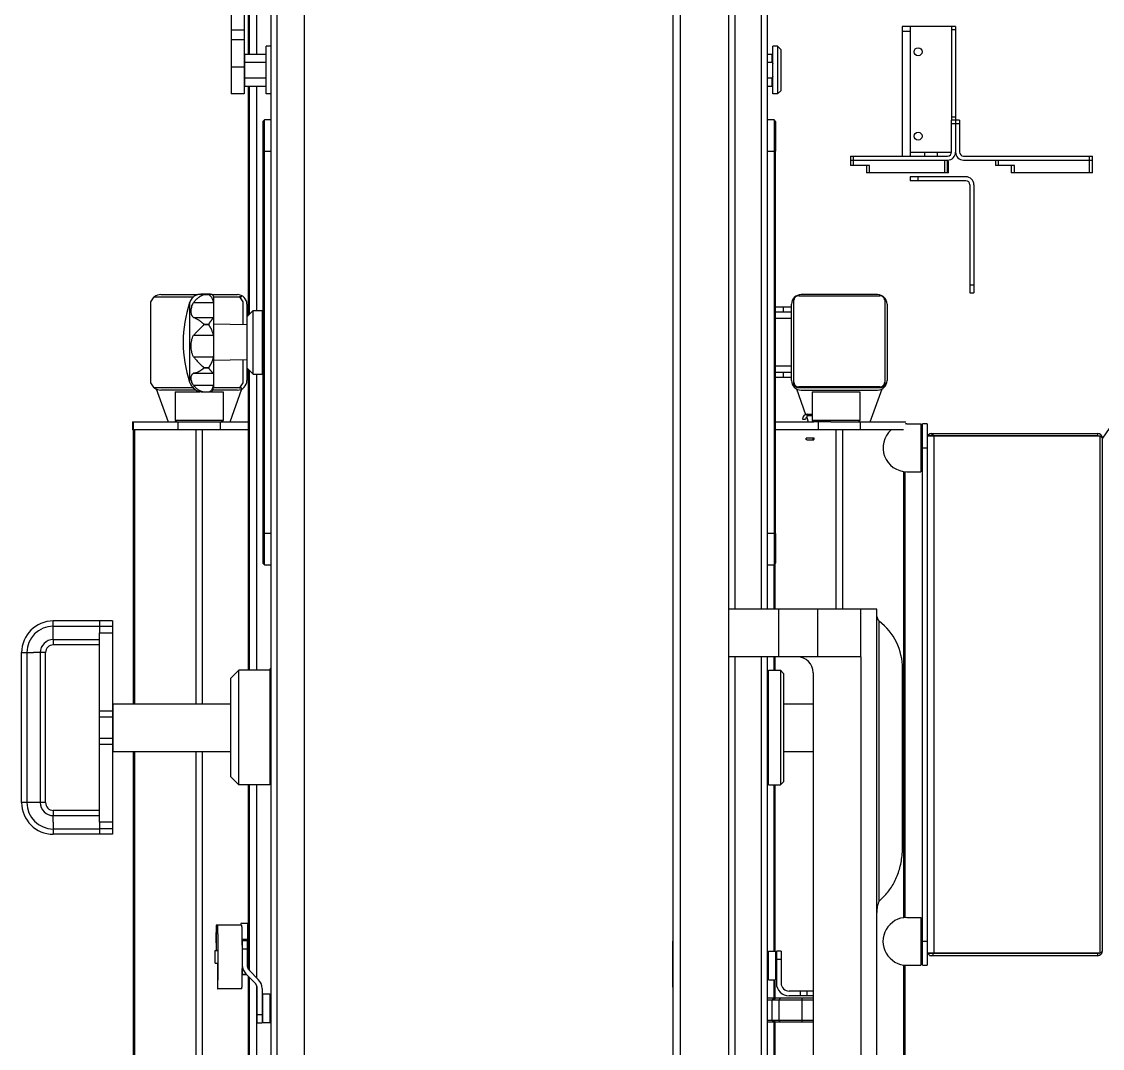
# Model space of a CAD drawing. Header units: millimetres. Extents: x -187347 to 135007, y -6415 to 292048.
# Drawn here: x -39663 to -38985, y 88510 to 89155 of the extents above; entities that cross this region are included whole.
import ezdxf

# ---------------------------------------------------------------- set-up
doc = ezdxf.new("R2010")
doc.units = ezdxf.units.MM
doc.header["$LTSCALE"] = 100
doc.layers.add('Layout Cabinplant', color=30, linetype='Continuous')

# ---------------------------------------------------------------- blocks, each defined once
blk = doc.blocks.new('Denester')
at = {"layer": 'Layout Cabinplant', "color": 0, "linetype": 'Continuous'}
for p, q in [((-896.9, -803.28), (-896.9, -2819.53)), ((-665.37, -853.03), (-665.37, -2813.03)), ((-660.65, -2813.03), (-660.65, -853.03)), ((-626.28, -1525.53), (-626.28, -853.03)), ((-630.25, -2803.03), (-630.25, -863.03)), ((-931.83, -1177.03), (-931.83, -906.82)), ((-931.49, -906.82), (-931.49, -1177.03)), ((-926.73, -1177.03), (-926.73, -906.82)), ((-917.9, -999.03), (-917.9, -2810.53)), ((-913.9, -2790.53), (-913.9, -999.03)), ((-609.9, -999.03), (-609.9, -1525.53)), ((-605.9, -1525.53), (-605.9, -999.03)), ((-934.7, -1019.59), (-934.7, -1202.03)), ((-942.7, -1027.07), (-942.7, -1202.03)), ((-521.4, -1159.53), (-521.4, -1241.03)), ((-487.9, -1159.53), (-521.4, -1159.53)), ((-516.4, -1159.53), (-516.4, -1241.03)), ((-490.4, -1159.53), (-490.4, -1218.53)), ((-487.9, -1159.53), (-487.9, -1216.53)), ((-934.7, -1161.91), (-942.7, -1161.91)), ((-521.4, -1162.53), (-516.4, -1162.53)), ((-490.4, -1161.53), (-487.9, -1161.53)), ((-942.7, -1167.74), (-934.7, -1167.74)), ((-920.9, -1202.03), (-920.9, -1172.03)), ((-917.9, -1172.03), (-920.9, -1172.03)), ((-602.7, -1202.03), (-602.7, -1172.03)), ((-599.7, -1172.03), (-602.7, -1172.03)), ((-599.7, -1172.03), (-599.7, -1202.03)), ((-597.7, -1174.03), (-599.7, -1172.03)), ((-597.7, -1174.03), (-597.7, -1200.03)), ((-934.2, -1197.03), (-934.2, -1177.03)), ((-934.2, -1177.03), (-920.9, -1177.03)), ((-605.9, -1177.03), (-603.2, -1177.03)), ((-603.2, -1177.03), (-603.2, -1182.01)), ((-934.7, -1185.24), (-942.7, -1185.24)), ((-934.2, -1182.01), (-920.9, -1182.01)), ((-605.9, -1182.01), (-603.2, -1182.01)), ((-920.9, -1192.01), (-934.2, -1192.01)), ((-603.2, -1192.01), (-605.9, -1192.01)), ((-603.2, -1192.01), (-603.2, -1197.03)), ((-934.2, -1197.03), (-920.9, -1197.03)), ((-931.83, -1340.96), (-931.83, -1197.03)), ((-931.49, -1197.03), (-931.49, -1340.62)), ((-926.73, -1338.03), (-926.73, -1197.03)), ((-605.9, -1197.03), (-603.2, -1197.03)), ((-597.7, -1200.03), (-599.7, -1202.03)), ((-934.7, -1202.03), (-942.7, -1202.03)), ((-917.9, -1202.03), (-920.9, -1202.03)), ((-599.7, -1202.03), (-602.7, -1202.03)), ((-921.9, -1218.28), (-922.9, -1219.28)), ((-922.9, -1219.28), (-922.9, -1496.78)), ((-921.9, -1497.78), (-921.9, -1218.28)), ((-917.9, -1218.28), (-921.9, -1218.28)), ((-601.9, -1218.28), (-605.9, -1218.28)), ((-601.9, -1218.28), (-601.9, -1238.03)), ((-600.9, -1219.28), (-601.9, -1218.28)), ((-600.9, -1219.28), (-600.9, -1238.03)), ((-487.9, -1216.53), (-490.4, -1216.53)), ((-490.4, -1238.53), (-490.4, -1218.53)), ((-485.4, -1218.53), (-490.4, -1218.53)), ((-490.4, -1220.53), (-485.4, -1220.53)), ((-487.9, -1216.53), (-487.9, -1238.53)), ((-485.4, -1218.53), (-485.4, -1238.53)), ((-922.9, -1238.03), (-917.9, -1238.03)), ((-605.9, -1238.03), (-601.9, -1238.03)), ((-601.9, -1238.03), (-601.9, -1478.03)), ((-601.9, -1238.03), (-600.9, -1238.03)), ((-600.9, -1478.03), (-600.9, -1238.03)), ((-553.9, -1241.03), (-553.9, -1247.03)), ((-553.9, -1241.03), (-492.9, -1241.03)), ((-551.9, -1247.03), (-551.9, -1241.03)), ((-516.4, -1238.53), (-490.4, -1238.53)), ((-507.4, -1238.53), (-507.4, -1241.03)), ((-499.4, -1238.53), (-499.4, -1241.03)), ((-482.9, -1241.03), (-401.9, -1241.03)), ((-403.9, -1241.03), (-403.9, -1251.53)), ((-401.9, -1251.53), (-401.9, -1241.03)), ((-553.9, -1243.53), (-492.9, -1243.53)), ((-541.9, -1247.03), (-553.9, -1247.03)), ((-543.9, -1247.03), (-543.9, -1251.53)), ((-541.9, -1251.53), (-541.9, -1247.03)), ((-494.9, -1243.53), (-494.9, -1251.53)), ((-492.9, -1251.53), (-492.9, -1243.53)), ((-492.4, -1244.53), (-492.9, -1244.53)), ((-492.4, -1251.53), (-492.4, -1244.53)), ((-482.9, -1243.53), (-460.9, -1243.53)), ((-462.9, -1243.53), (-462.9, -1247.03)), ((-450.9, -1247.03), (-462.9, -1247.03)), ((-460.9, -1247.03), (-460.9, -1243.53)), ((-460.9, -1243.53), (-401.9, -1243.53)), ((-452.9, -1247.03), (-452.9, -1251.53)), ((-450.9, -1251.53), (-450.9, -1247.03)), ((-492.9, -1251.53), (-543.9, -1251.53)), ((-516.4, -1254.03), (-516.4, -1256.53)), ((-481.4, -1254.03), (-516.4, -1254.03)), ((-511.4, -1256.53), (-511.4, -1254.03)), ((-492.4, -1251.53), (-492.9, -1251.53)), ((-401.9, -1251.53), (-452.9, -1251.53)), ((-481.4, -1256.53), (-516.4, -1256.53)), ((-478.9, -1259.03), (-478.9, -1327.03)), ((-476.4, -1259.03), (-476.4, -1327.03)), ((-476.4, -1322.03), (-478.9, -1322.03)), ((-993.25, -1332.53), (-991.13, -1329.53)), ((-991.13, -1329.53), (-966.56, -1329.53)), ((-986.9, -1328.03), (-963.89, -1328.03)), ((-955.68, -1327.69), (-961.82, -1327.69)), ((-959.9, -1328.06), (-959.9, -1327.98)), ((-959.9, -1327.98), (-956.9, -1327.98)), ((-956.9, -1328.06), (-959.9, -1328.06)), ((-956.9, -1327.98), (-956.9, -1328.06)), ((-954.67, -1328.03), (-938.9, -1328.03)), ((-953.9, -1329.53), (-937.5, -1329.53)), ((-953.9, -1329.63), (-953.9, -1384.65)), ((-937.5, -1329.53), (-935.38, -1332.53)), ((-936.08, -1329.53), (-937.5, -1329.53)), ((-586.4, -1328.76), (-535.4, -1328.76)), ((-536.9, -1328.03), (-584.9, -1328.03)), ((-478.9, -1327.03), (-476.4, -1327.03)), ((-993.25, -1383.53), (-993.25, -1332.53)), ((-968.9, -1333.03), (-968.9, -1383.03)), ((-966.44, -1333.08), (-953.91, -1333.08)), ((-935.38, -1332.53), (-935.38, -1346.99)), ((-932.9, -1334.03), (-932.9, -1382.03)), ((-932.9, -1336.03), (-931.83, -1336.03)), ((-590.9, -1336.03), (-600.9, -1336.03)), ((-595.9, -1339.03), (-595.9, -1336.03)), ((-590.9, -1382.03), (-590.9, -1334.03)), ((-589.4, -1383.8), (-589.4, -1331.57)), ((-532.4, -1331.57), (-532.4, -1383.8)), ((-530.9, -1334.03), (-530.9, -1382.03)), ((-966.44, -1342.41), (-953.91, -1342.41)), ((-932.9, -1342.03), (-928.9, -1338.03)), ((-932.9, -1339.03), (-931.83, -1339.03)), ((-928.9, -1378.03), (-928.9, -1338.03)), ((-928.9, -1338.03), (-923.4, -1338.03)), ((-923.4, -1338.03), (-923.4, -1378.03)), ((-922.9, -1338.53), (-923.4, -1338.03)), ((-590.9, -1339.03), (-600.9, -1339.03)), ((-590.9, -1343.03), (-600.9, -1343.03)), ((-959.9, -1346.93), (-959.9, -1346.68)), ((-959.9, -1346.68), (-956.9, -1346.68)), ((-956.9, -1346.93), (-959.9, -1346.93)), ((-956.9, -1346.68), (-956.9, -1346.93)), ((-932.9, -1347.03), (-953.9, -1346.66)), ((-966.44, -1353.62), (-953.91, -1353.62)), ((-966.44, -1367.15), (-953.91, -1367.15)), ((-932.9, -1369.03), (-953.9, -1369.4)), ((-935.38, -1369.07), (-935.38, -1383.53)), ((-966.44, -1377.48), (-953.91, -1377.48)), ((-959.9, -1374.16), (-959.9, -1373.93)), ((-959.9, -1373.93), (-956.9, -1373.93)), ((-956.9, -1374.16), (-959.9, -1374.16)), ((-956.9, -1373.93), (-956.9, -1374.16)), ((-932.9, -1374.03), (-928.9, -1378.03)), ((-932.9, -1377.03), (-931.83, -1377.03)), ((-931.83, -1564.03), (-931.83, -1375.1)), ((-931.49, -1375.44), (-931.49, -1564.03)), ((-922.9, -1377.53), (-923.4, -1378.03)), ((-590.9, -1373.03), (-600.9, -1373.03)), ((-590.9, -1377.03), (-600.9, -1377.03)), ((-595.9, -1380.03), (-595.9, -1377.03)), ((-991.13, -1386.53), (-993.25, -1383.53)), ((-935.38, -1383.53), (-937.5, -1386.53)), ((-932.9, -1380.03), (-931.83, -1380.03)), ((-928.9, -1378.03), (-923.4, -1378.03)), ((-926.73, -1564.03), (-926.73, -1378.03)), ((-590.9, -1380.03), (-600.9, -1380.03)), ((-966.67, -1386.53), (-991.13, -1386.53)), ((-989.78, -1387.28), (-982.4, -1408.03)), ((-964.8, -1388.03), (-986.9, -1388.03)), ((-977.9, -1389.03), (-977.9, -1407.03)), ((-977.9, -1389.03), (-962.55, -1389.03)), ((-966.44, -1385.02), (-953.91, -1385.02)), ((-964.47, -1388.23), (-963.65, -1388.64)), ((-956.34, -1389.29), (-960.62, -1389.29)), ((-959.9, -1389.24), (-959.9, -1389.2)), ((-959.9, -1389.2), (-956.9, -1389.2)), ((-956.9, -1389.24), (-959.9, -1389.24)), ((-956.9, -1389.2), (-956.9, -1389.24)), ((-955.3, -1389.03), (-947.9, -1389.03)), ((-954.43, -1388.23), (-954.78, -1388.64)), ((-938.9, -1388.03), (-954.3, -1388.03)), ((-953.9, -1384.65), (-953.9, -1386.53)), ((-937.5, -1386.53), (-953.9, -1386.53)), ((-947.9, -1389.03), (-947.9, -1407.03)), ((-943.41, -1408.03), (-936.02, -1387.28)), ((-937.5, -1386.53), (-936.08, -1386.53)), ((-587.78, -1387.28), (-582.05, -1403.39)), ((-586.4, -1386.62), (-586.4, -1385.94)), ((-535.4, -1385.94), (-586.4, -1385.94)), ((-535.4, -1386.62), (-586.4, -1386.62)), ((-584.9, -1388.03), (-536.9, -1388.03)), ((-577.9, -1389.03), (-577.9, -1407.03)), ((-577.9, -1389.03), (-547.9, -1389.03)), ((-547.9, -1389.03), (-547.9, -1407.03)), ((-541.41, -1408.03), (-534.03, -1387.29)), ((-535.4, -1385.94), (-535.4, -1386.62)), ((-581.1, -1404.23), (-581.1, -1403.23)), ((-581.1, -1403.23), (-577.9, -1403.23)), ((-581.1, -1405.23), (-581.1, -1404.23)), ((-577.9, -1404.23), (-581.1, -1404.23)), ((-1004.71, -1408.03), (-1004.71, -1413.03)), ((-1004.71, -1408.03), (-931.83, -1408.03)), ((-1004.16, -1413.03), (-1004.16, -1408.03)), ((-977.9, -1407.03), (-976.9, -1408.03)), ((-947.9, -1407.03), (-977.9, -1407.03)), ((-976.26, -1408.03), (-976.26, -1413.03)), ((-949.55, -1413.03), (-949.55, -1408.03)), ((-947.9, -1407.03), (-948.9, -1408.03)), ((-600.9, -1408.03), (-576.9, -1408.03)), ((-584.1, -1406.23), (-582.1, -1406.23)), ((-581.37, -1405.28), (-580.4, -1408.03)), ((-547.9, -1407.03), (-577.9, -1407.03)), ((-577.9, -1407.03), (-576.9, -1408.03)), ((-566.15, -1408.03), (-576.9, -1408.03)), ((-574.26, -1408.03), (-574.26, -1413.03)), ((-566.15, -1408.03), (-519.64, -1408.03)), ((-547.9, -1407.03), (-548.9, -1408.03)), ((-547.55, -1413.03), (-547.55, -1408.03)), ((-519.64, -1408.03), (-519.09, -1408.03)), ((-518.47, -1409.28), (-509.72, -1409.28)), ((-509.72, -1409.28), (-509.72, -1439.28)), ((-508.72, -1749.28), (-508.72, -1409.28)), ((-505.72, -1409.28), (-508.72, -1409.28)), ((-505.72, -1409.28), (-505.72, -1749.28)), ((-931.83, -1413.03), (-1004.71, -1413.03)), ((-1004.08, -1585.03), (-1004.08, -1413.03)), ((-1003.21, -1585.03), (-1003.21, -1413.03)), ((-965.02, -1413.03), (-965.02, -1585.03)), ((-960.78, -1585.03), (-960.78, -1413.03)), ((-520.6, -1413.03), (-600.9, -1413.03)), ((-576.63, -1418.23), (-581.77, -1418.23)), ((-563.02, -1413.03), (-563.02, -1525.53)), ((-558.78, -1525.53), (-558.78, -1413.03)), ((-505.72, -1416.85), (-504.26, -1416.85)), ((-504.26, -1416.85), (-397.94, -1416.85)), ((-504.22, -1415.28), (-398.69, -1415.28)), ((-398.69, -1416.78), (-504.22, -1416.78)), ((-502.72, -1415.28), (-502.72, -1416.78)), ((-501.94, -1416.78), (-501.94, -1415.28)), ((-501.26, -1741.71), (-501.26, -1416.85)), ((-501.22, -1741.71), (-501.22, -1416.85)), ((-398.69, -1415.28), (-398.69, -1416.78)), ((-397.19, -1417.06), (-397.19, -1741.5)), ((-395.69, -1740.28), (-395.69, -1418.28)), ((-581.32, -1419.23), (-577.09, -1419.23)), ((-508.72, -1424.28), (-505.72, -1424.28)), ((-520.6, -1439.11), (-520.6, -1719.45)), ((-519.72, -1439.21), (-519.72, -1719.35)), ((-518.47, -1439.28), (-509.72, -1439.28)), ((-917.9, -1478.03), (-922.9, -1478.03)), ((-601.9, -1478.03), (-605.9, -1478.03)), ((-601.9, -1478.03), (-601.9, -1497.78)), ((-600.9, -1478.03), (-601.9, -1478.03)), ((-600.9, -1478.03), (-600.9, -1496.78)), ((-922.9, -1496.78), (-921.9, -1497.78)), ((-921.9, -1497.78), (-917.9, -1497.78)), ((-605.9, -1497.78), (-601.9, -1497.78)), ((-602.08, -1497.78), (-602.08, -1525.53)), ((-601.9, -1497.78), (-600.9, -1496.78)), ((-601.21, -1525.53), (-601.21, -1497.08)), ((-537.37, -1525.53), (-630.25, -1525.53)), ((-599.13, -1525.53), (-599.13, -1555.53)), ((-574.37, -1555.53), (-574.37, -1525.53)), ((-547.61, -1525.53), (-547.61, -1555.53)), ((-547.37, -1555.53), (-547.37, -1525.53)), ((-537.37, -2263.03), (-537.37, -1525.53)), ((-1054.47, -1536.3), (-1054.47, -1533.03)), ((-1017.37, -1533.03), (-1054.47, -1533.03)), ((-1025.37, -1533.03), (-1025.37, -1540.54)), ((-1017.37, -1533.03), (-1017.37, -1667.03)), ((-535.91, -1709.03), (-535.91, -1533.22)), ((-1054.47, -1544.75), (-1054.47, -1536.3)), ((-1054.47, -1536.3), (-1025.37, -1536.3)), ((-1017.37, -1536.56), (-1025.37, -1536.56)), ((-1025.37, -1659.51), (-1025.37, -1540.54)), ((-1025.37, -1540.54), (-1017.37, -1540.54)), ((-1054.47, -1544.75), (-1054.47, -1548.04)), ((-1054.47, -1544.75), (-1025.37, -1544.75)), ((-1074.37, -1647.13), (-1074.37, -1552.93)), ((-1074.37, -1552.93), (-1071.1, -1552.93)), ((-1071.1, -1552.93), (-1071.1, -1647.13)), ((-1071.1, -1552.93), (-1066.87, -1552.93)), ((-1059.36, -1552.93), (-1066.87, -1552.93)), ((-1062.65, -1552.93), (-1062.65, -1647.13)), ((-1059.37, -1647.13), (-1059.37, -1552.93)), ((-1025.37, -1548.03), (-1054.47, -1548.03)), ((-547.37, -1555.53), (-630.25, -1555.53)), ((-626.28, -2233.03), (-626.28, -1555.53)), ((-609.9, -1555.53), (-609.9, -2233.03)), ((-605.9, -2233.03), (-605.9, -1555.53)), ((-602.08, -1555.53), (-602.08, -1564.03)), ((-601.21, -1564.03), (-601.21, -1555.53)), ((-547.37, -1555.53), (-547.37, -2233.03)), ((-937.9, -1564.03), (-942.9, -1569.03)), ((-937.9, -1636.03), (-937.9, -1564.03)), ((-918.4, -1564.03), (-937.9, -1564.03)), ((-918.77, -1564.03), (-917.9, -1562.86)), ((-918.4, -1564.03), (-918.4, -1636.03)), ((-917.9, -1566.18), (-918.4, -1566.85)), ((-605.4, -1636.03), (-605.4, -1564.03)), ((-605.4, -1564.03), (-597.9, -1564.03)), ((-597.9, -1564.03), (-597.9, -1636.03)), ((-597.9, -1564.03), (-595.9, -1566.03)), ((-595.9, -1566.03), (-595.9, -1634.03)), ((-577.37, -1565.53), (-577.37, -2223.03)), ((-521.16, -1674.87), (-521.16, -1563.03)), ((-942.9, -1631.03), (-942.9, -1569.03)), ((-918.4, -1568.54), (-917.9, -1567.87)), ((-917.9, -1568.71), (-918.4, -1569.38)), ((-1016.87, -1615.03), (-1016.87, -1585.03)), ((-1016.87, -1585.03), (-942.9, -1585.03)), ((-918.4, -1585.03), (-917.9, -1585.03)), ((-605.9, -1585.03), (-605.4, -1585.03)), ((-595.9, -1585.03), (-577.37, -1585.03)), ((-1017.37, -1589.6), (-1025.37, -1589.6)), ((-1025.37, -1593.23), (-1017.37, -1593.23)), ((-1017.37, -1606.83), (-1025.37, -1606.83)), ((-1025.37, -1610.46), (-1017.37, -1610.46)), ((-1016.87, -1615.03), (-942.9, -1615.03)), ((-1004.08, -2029.35), (-1004.08, -1615.03)), ((-1003.21, -2029.45), (-1003.21, -1615.03)), ((-965.02, -1615.03), (-965.02, -2173.53)), ((-960.78, -2173.53), (-960.78, -1615.03)), ((-918.4, -1615.03), (-917.9, -1615.03)), ((-605.9, -1615.03), (-605.4, -1615.03)), ((-595.9, -1615.03), (-577.37, -1615.03)), ((-937.9, -1636.03), (-942.9, -1631.03)), ((-597.9, -1636.03), (-595.9, -1634.03)), ((-918.4, -1636.03), (-937.9, -1636.03)), ((-931.83, -1752), (-931.83, -1636.03)), ((-931.49, -1636.03), (-931.49, -1752.41)), ((-926.73, -1757.2), (-926.73, -1636.03)), ((-605.4, -1636.03), (-597.9, -1636.03)), ((-602.08, -1636.03), (-602.08, -1740.53)), ((-601.21, -1740.53), (-601.21, -1636.03)), ((-1071.1, -1647.13), (-1074.37, -1647.13)), ((-1062.65, -1647.13), (-1071.1, -1647.13)), ((-1059.36, -1647.13), (-1062.65, -1647.13)), ((-1054.47, -1652.02), (-1054.47, -1655.3)), ((-1025.37, -1652.03), (-1054.47, -1652.03)), ((-1054.47, -1659.52), (-1054.47, -1655.3)), ((-1054.47, -1655.3), (-1025.37, -1655.3)), ((-1054.47, -1659.52), (-1054.47, -1667.03)), ((-1025.37, -1659.51), (-1025.37, -1667.03)), ((-1017.37, -1659.51), (-1025.37, -1659.51)), ((-1025.37, -1663.75), (-1054.47, -1663.75)), ((-1017.37, -1667.03), (-1054.47, -1667.03)), ((-1025.37, -1663.5), (-1017.37, -1663.5)), ((-535.91, -1709.03), (-532.37, -1705.49)), ((-932.16, -1723.03), (-936.66, -1723.03)), ((-518.47, -1719.28), (-509.72, -1719.28)), ((-509.72, -1719.28), (-509.72, -1749.28)), ((-936.28, -1724.08), (-952.16, -1724.08)), ((-952.28, -1732.48), (-952.28, -1731.58)), ((-952.11, -1731.58), (-952.21, -1731.58)), ((-952.21, -1732.48), (-952.11, -1732.48)), ((-935.82, -1732.94), (-935.82, -1732.95)), ((-935.82, -1732.95), (-935.82, -1755)), ((-935.82, -1732.95), (-932.82, -1732.95)), ((-932.82, -1733.98), (-935.82, -1733.98)), ((-932.82, -1732.94), (-932.82, -1732.95)), ((-932.82, -1732.95), (-932.82, -1749.04)), ((-665.38, -1762.96), (-665.38, -1734.16)), ((-505.72, -1734.28), (-508.72, -1734.28)), ((-952.82, -1748.04), (-952.82, -1740.04)), ((-952.82, -1740.04), (-951.28, -1740.04)), ((-951.28, -1739.98), (-952.16, -1739.98)), ((-935.96, -1740.04), (-935.82, -1740.04)), ((-935.82, -1738.98), (-932.82, -1738.98)), ((-932.16, -1741.03), (-932.82, -1741.03)), ((-605.4, -1758.53), (-605.4, -1740.53)), ((-605.4, -1740.53), (-600.9, -1740.53)), ((-600.9, -1740.53), (-600.9, -1758.53)), ((-600.4, -1740.53), (-600.4, -1760.53)), ((-597.4, -1740.53), (-600.4, -1740.53)), ((-597.4, -1740.53), (-597.4, -1760.53)), ((-397.94, -1741.71), (-505.72, -1741.71)), ((-504.22, -1741.78), (-398.69, -1741.78)), ((-398.69, -1743.28), (-504.22, -1743.28)), ((-501.94, -1743.28), (-501.94, -1741.78)), ((-398.69, -1741.78), (-398.69, -1743.28)), ((-952.82, -1748.04), (-951.26, -1748.04)), ((-935.96, -1748.04), (-935.82, -1748.04)), ((-600.4, -1745.53), (-597.4, -1745.53)), ((-520.6, -1749.11), (-520.6, -2365.53)), ((-519.72, -1749.21), (-519.72, -2365.53)), ((-518.47, -1749.28), (-509.72, -1749.28)), ((-508.72, -1749.28), (-505.72, -1749.28)), ((-935.82, -1755.14), (-935.82, -1755)), ((-933.17, -1755), (-935.82, -1755)), ((-935.82, -1755.14), (-933.03, -1755.14)), ((-933.47, -1754.7), (-927.87, -1760.31)), ((-931.83, -2152.53), (-931.83, -1756.35)), ((-931.49, -1756.68), (-931.49, -2152.53)), ((-925.74, -1758.19), (-931.35, -1752.58)), ((-936.28, -1764.08), (-951.28, -1764.08)), ((-926.73, -2152.53), (-926.73, -1762.09)), ((-926.4, -1785.53), (-926.4, -1763.84)), ((-923.4, -1763.84), (-923.4, -1785.53)), ((-605.4, -1758.53), (-600.9, -1758.53)), ((-602.08, -1758.53), (-602.08, -1770.03)), ((-601.21, -1770.03), (-601.21, -1758.53)), ((-922.9, -1785.53), (-922.9, -1767.53)), ((-918.4, -1767.53), (-922.9, -1767.53)), ((-918.4, -1767.53), (-918.4, -1785.53)), ((-917.9, -1768.03), (-918.4, -1767.53)), ((-665.38, -1766.8), (-665.38, -1896.78)), ((-577.37, -1770.03), (-605.9, -1770.03)), ((-605.9, -1771.03), (-603.07, -1771.03)), ((-603.07, -1771.03), (-602.07, -1770.03)), ((-603.07, -1784.03), (-603.07, -1771.03)), ((-603.07, -1771.03), (-598.81, -1771.03)), ((-601.66, -1770.03), (-602.66, -1771.03)), ((-601.98, -1771.03), (-601.03, -1770.03)), ((-597.86, -1770.03), (-598.81, -1771.03)), ((-598.81, -1771.03), (-598.81, -1784.03)), ((-598.81, -1771.03), (-577.37, -1771.03)), ((-577.37, -1765.53), (-592.4, -1765.53)), ((-577.37, -1768.53), (-592.4, -1768.53)), ((-585.43, -1765.53), (-585.43, -1768.53)), ((-584.25, -1771.03), (-584.27, -1770.03)), ((-584.25, -1784.03), (-584.25, -1771.03)), ((-581, -1768.53), (-581, -1765.53)), ((-923.4, -1780.53), (-926.4, -1780.53)), ((-603.07, -1784.03), (-605.9, -1784.03)), ((-598.81, -1784.03), (-603.07, -1784.03)), ((-602.07, -1785.03), (-603.07, -1784.03)), ((-602.66, -1784.03), (-601.66, -1785.03)), ((-601.03, -1785.03), (-601.98, -1784.03)), ((-577.37, -1784.03), (-598.81, -1784.03)), ((-598.81, -1784.03), (-597.86, -1785.03)), ((-584.27, -1785.03), (-584.25, -1784.03)), ((-926.4, -1785.53), (-923.4, -1785.53)), ((-918.4, -1785.53), (-922.9, -1785.53)), ((-917.9, -1785.03), (-918.4, -1785.53)), ((-577.37, -1785.03), (-605.9, -1785.03)), ((-602.08, -1785.03), (-602.08, -2152.53)), ((-601.21, -2152.53), (-601.21, -1785.03))]:
    blk.add_line(p, q, dxfattribs=at)
for centre in [(-511.4, -1175.53), (-511.4, -1228.53)]:
    blk.add_circle(centre, 2.5, dxfattribs=at)
for centre, radius, start, end in [((-492.9, -1238.53), 5, 270, 0), ((-492.9, -1238.53), 2.5, 270, 0), ((-482.9, -1238.53), 5, 180, 270), ((-482.9, -1238.53), 2.5, 180, 270), ((-481.4, -1259.03), 5, 0, 90), ((-481.4, -1259.03), 2.5, 0, 90), ((-986.9, -1334.03), 6, 90, 131.34151), ((-938.9, -1334.03), 6, 0, 90), ((-584.9, -1334.03), 6, 90, 180), ((-536.9, -1334.03), 6, 0, 90), ((-892.78, -1358.03), 80.12, 161.81945, 198.18055), ((-959.53, -1336.52), 10, 143.00605, 159.55457), ((-963.04, -1333.5), 9.14, 359.96677, 2.62701), ((-964.68, -1354.08), 10.78, 359.96366, 2.4192), ((-965.71, -1366.67), 11.81, 357.68911, 0.03984), ((-959.53, -1379.54), 10, 200.44543, 240.3863), ((-938.9, -1382.03), 6, 270, 0), ((-584.9, -1382.03), 6, 180, 270), ((-536.9, -1382.03), 6, 270, 0), ((-986.9, -1382.03), 6, 228.66342, 270), ((-956.9, -1386.53), 3, 325.46757, 0), ((-961.08, -1384.65), 7.18, 357.03683, 0.03495), ((-958.05, -1386.43), 4.15, 358.61996, 0.00802), ((-581.1, -1406.23), 3, 90, 180), ((-581.1, -1406.23), 1, 90, 180), ((-502.72, -1418.28), 3, 90, 151.49106), ((-398.69, -1418.28), 3, 0, 90), ((-1054.47, -1552.93), 19.89, 90, 180), ((-558.66, -1563.03), 37.5, 0, 52.6487), ((-1054.47, -1552.93), 16.61, 90, 180), ((-1054.47, -1552.93), 8.17, 90, 180), ((-1054.47, -1552.93), 4.89, 90, 180), ((-587.37, -1565.53), 10, 0, 90), ((-1054.47, -1647.13), 19.89, 180, 270), ((-1054.47, -1647.13), 16.61, 180, 270), ((-1054.47, -1647.13), 8.17, 180, 270), ((-1054.47, -1647.13), 4.89, 180, 270), ((-502.72, -1740.28), 3, 208.50894, 270), ((-502.72, -1740.28), 1.5, 253.22813, 270), ((-502.69, -1740.28), 1.5, 253.22751, 270), ((-398.69, -1740.28), 3, 270, 0), ((-398.72, -1740.28), 3, 270.75074, 355.17425), ((-398.72, -1740.28), 1.5, 271.4904, 287.35561), ((-927.82, -1749.04), 8, 180, 225), ((-927.82, -1749.04), 5, 180, 225), ((-931.4, -1763.84), 5, 0, 45), ((-931.4, -1763.84), 8, 0, 45), ((-592.4, -1760.53), 8, 180, 270), ((-592.4, -1760.53), 5, 180, 270)]:
    blk.add_arc(centre, radius, start, end, dxfattribs=at)
for centre, start_param, end_param in [((-518.47, -1424.28), 0, 0.077783), ((-518.47, -1424.28), 0.721625, 3.141593), ((-518.47, -1734.28), 0, 3.141593)]:
    blk.add_ellipse(centre, major_axis=(0, 15), ratio=1, start_param=start_param, end_param=end_param, dxfattribs=at)
for points in [[(-603.2, -1182.01), (-603.02, -1182.36), (-602.85, -1182.73), (-602.7, -1183.1)], [(-602.7, -1190.91), (-602.85, -1191.28), (-603.02, -1191.65), (-603.2, -1192.01)]]:
    blk.add_open_spline(points, degree=3, dxfattribs=at)
for points, knots in [([(-963.65, -1327.93), (-964.14, -1328.1), (-965.02, -1328.48), (-966.13, -1329.17), (-966.85, -1329.76), (-967.27, -1330.2), (-967.44, -1330.41), (-967.52, -1330.51)], [0, 0, 0, 0, 0.329, 0.607376, 0.830482, 0.921701, 1, 1, 1, 1]), ([(-959.9, -1328.06), (-959.92, -1328.08), (-959.98, -1328.11), (-960.1, -1328.16), (-960.27, -1328.23), (-960.47, -1328.32), (-960.68, -1328.41), (-960.9, -1328.51), (-961.19, -1328.64), (-961.55, -1328.83), (-961.98, -1329.07), (-962.4, -1329.33), (-962.83, -1329.62), (-963.4, -1330.03), (-964.1, -1330.6), (-964.91, -1331.35), (-965.7, -1332.18), (-966.19, -1332.77), (-966.44, -1333.08)], [0, 0, 0, 0, 0.010007, 0.022081, 0.04806, 0.075082, 0.102829, 0.130985, 0.159481, 0.217421, 0.276538, 0.336809, 0.398231, 0.460797, 0.589314, 0.722271, 0.859351, 1, 1, 1, 1]), ([(-963.65, -1327.93), (-963.35, -1327.85), (-962.75, -1327.73), (-962.13, -1327.69), (-961.82, -1327.69)], [0, 0, 0, 0, 0.500846, 1, 1, 1, 1]), ([(-961.82, -1327.69), (-961.65, -1327.69), (-961.4, -1327.7), (-961.07, -1327.73), (-960.82, -1327.76), (-960.57, -1327.79), (-960.37, -1327.83), (-960.21, -1327.87), (-960.1, -1327.9), (-959.99, -1327.93), (-959.93, -1327.96), (-959.9, -1327.98)], [0, 0, 0, 0, 0.256119, 0.384498, 0.513048, 0.641465, 0.769048, 0.831715, 0.892794, 0.951179, 1, 1, 1, 1]), ([(-956.9, -1327.98), (-956.89, -1327.98), (-956.87, -1327.98), (-956.85, -1327.97), (-956.83, -1327.97)], [0, 0, 0, 0, 0.294728, 1, 1, 1, 1]), ([(-953.91, -1333.08), (-953.93, -1332.77), (-954.02, -1332.17), (-954.27, -1331.32), (-954.6, -1330.55), (-954.93, -1329.97), (-955.21, -1329.55), (-955.43, -1329.27), (-955.66, -1329.01), (-955.89, -1328.77), (-956.09, -1328.59), (-956.25, -1328.45), (-956.37, -1328.36), (-956.49, -1328.27), (-956.59, -1328.21), (-956.68, -1328.16), (-956.74, -1328.12), (-956.81, -1328.08), (-956.87, -1328.06), (-956.9, -1328.06)], [0, 0, 0, 0, 0.152361, 0.297812, 0.435253, 0.564133, 0.625308, 0.684292, 0.741103, 0.795764, 0.848315, 0.873831, 0.898862, 0.923437, 0.947649, 0.959677, 0.971793, 0.98434, 1, 1, 1, 1]), ([(-956.83, -1327.97), (-956.78, -1327.95), (-956.68, -1327.9), (-956.53, -1327.85), (-956.38, -1327.8), (-956.2, -1327.75), (-955.96, -1327.7), (-955.78, -1327.69), (-955.68, -1327.69)], [0, 0, 0, 0, 0.143474, 0.27546, 0.403164, 0.527552, 0.768172, 1, 1, 1, 1]), ([(-955.68, -1327.69), (-955.53, -1327.69), (-955.21, -1327.73), (-954.91, -1327.85), (-954.78, -1327.93)], [0, 0, 0, 0, 0.503263, 1, 1, 1, 1]), ([(-954.78, -1327.93), (-954.61, -1328.06), (-954.34, -1328.33), (-954.07, -1328.78), (-953.93, -1329.22), (-953.9, -1329.5), (-953.9, -1329.63)], [0, 0, 0, 0, 0.312677, 0.574148, 0.79957, 1, 1, 1, 1]), ([(-586.4, -1328.76), (-586.79, -1328.76), (-587.57, -1328.9), (-588.41, -1329.42), (-588.91, -1330), (-589.19, -1330.49), (-589.36, -1331.02), (-589.4, -1331.39), (-589.4, -1331.57)], [0, 0, 0, 0, 0.256501, 0.508848, 0.633403, 0.75651, 0.8786, 1, 1, 1, 1]), ([(-532.4, -1331.57), (-532.4, -1331.39), (-532.44, -1331.02), (-532.61, -1330.49), (-532.89, -1330), (-533.4, -1329.42), (-534.23, -1328.9), (-535.01, -1328.76), (-535.4, -1328.76)], [0, 0, 0, 0, 0.1214, 0.24349, 0.366597, 0.491152, 0.743499, 1, 1, 1, 1]), ([(-966.44, -1342.41), (-966.57, -1342.29), (-966.82, -1342.04), (-967.14, -1341.63), (-967.4, -1341.17), (-967.67, -1340.51), (-967.88, -1339.6), (-967.95, -1338.42), (-967.86, -1337.15), (-967.61, -1335.81), (-967.15, -1334.42), (-966.7, -1333.52), (-966.44, -1333.08)], [0, 0, 0, 0, 0.05344, 0.105484, 0.157189, 0.209502, 0.318471, 0.435818, 0.562668, 0.699187, 0.845135, 1, 1, 1, 1]), ([(-966.44, -1342.41), (-966.18, -1342.47), (-965.66, -1342.63), (-964.87, -1342.97), (-964.06, -1343.4), (-963.38, -1343.82), (-962.82, -1344.2), (-962.39, -1344.5), (-961.97, -1344.82), (-961.54, -1345.15), (-961.18, -1345.44), (-960.9, -1345.68), (-960.68, -1345.86), (-960.47, -1346.05), (-960.3, -1346.21), (-960.16, -1346.34), (-960.03, -1346.48), (-959.94, -1346.59), (-959.9, -1346.68)], [0, 0, 0, 0, 0.099575, 0.207889, 0.324376, 0.448277, 0.512746, 0.578747, 0.646175, 0.714918, 0.784862, 0.820245, 0.855878, 0.891759, 0.92776, 0.945806, 0.964013, 1, 1, 1, 1]), ([(-956.9, -1346.68), (-956.88, -1346.68), (-956.85, -1346.66), (-956.81, -1346.61), (-956.77, -1346.57), (-956.73, -1346.5), (-956.68, -1346.43), (-956.61, -1346.33), (-956.55, -1346.24), (-956.47, -1346.11), (-956.37, -1345.96), (-956.25, -1345.77), (-956.13, -1345.59), (-956.01, -1345.42), (-955.86, -1345.18), (-955.66, -1344.9), (-955.44, -1344.58), (-955.22, -1344.27), (-954.95, -1343.89), (-954.64, -1343.47), (-954.35, -1343.08), (-954.16, -1342.81), (-954.05, -1342.65), (-953.96, -1342.52), (-953.92, -1342.44), (-953.91, -1342.41)], [0, 0, 0, 0, 0.01132, 0.022399, 0.033417, 0.044376, 0.066184, 0.087863, 0.109423, 0.130864, 0.173381, 0.215392, 0.256868, 0.297777, 0.338086, 0.416771, 0.492621, 0.565303, 0.634454, 0.760551, 0.866997, 0.911321, 0.948792, 0.978584, 1, 1, 1, 1]), ([(-953.91, -1342.41), (-953.91, -1342.39), (-953.9, -1342.31), (-953.9, -1342.24), (-953.9, -1342.18)], [0, 0, 0, 0, 0.246662, 1, 1, 1, 1]), ([(-959.9, -1346.93), (-959.94, -1347.02), (-960.03, -1347.14), (-960.16, -1347.28), (-960.3, -1347.42), (-960.47, -1347.6), (-960.68, -1347.81), (-960.9, -1348.02), (-961.18, -1348.29), (-961.54, -1348.64), (-961.97, -1349.06), (-962.4, -1349.49), (-962.82, -1349.91), (-963.39, -1350.48), (-964.08, -1351.18), (-964.89, -1352.02), (-965.67, -1352.83), (-966.18, -1353.36), (-966.44, -1353.62)], [0, 0, 0, 0, 0.030982, 0.046768, 0.062493, 0.094089, 0.125874, 0.157751, 0.189722, 0.253868, 0.318194, 0.382585, 0.446923, 0.511087, 0.638358, 0.763233, 0.884335, 1, 1, 1, 1]), ([(-953.91, -1353.62), (-953.93, -1353.35), (-954.03, -1352.8), (-954.28, -1351.97), (-954.56, -1351.26), (-954.8, -1350.69), (-955, -1350.25), (-955.21, -1349.82), (-955.43, -1349.38), (-955.66, -1348.96), (-955.85, -1348.6), (-956.01, -1348.32), (-956.13, -1348.11), (-956.25, -1347.9), (-956.37, -1347.7), (-956.47, -1347.53), (-956.55, -1347.39), (-956.61, -1347.29), (-956.68, -1347.19), (-956.73, -1347.11), (-956.77, -1347.05), (-956.8, -1347.01), (-956.83, -1346.98), (-956.85, -1346.95), (-956.88, -1346.93), (-956.9, -1346.93)], [0, 0, 0, 0, 0.108884, 0.227224, 0.352138, 0.416244, 0.481069, 0.546364, 0.611904, 0.677483, 0.742911, 0.775512, 0.808009, 0.84038, 0.872606, 0.904667, 0.920631, 0.936549, 0.952419, 0.968248, 0.976151, 0.98406, 0.98802, 0.991978, 1, 1, 1, 1]), ([(-966.44, -1367.15), (-966.71, -1366.64), (-967.17, -1365.55), (-967.62, -1363.84), (-967.87, -1362.08), (-967.95, -1360.31), (-967.87, -1358.55), (-967.62, -1356.82), (-967.18, -1355.16), (-966.71, -1354.11), (-966.44, -1353.62)], [0, 0, 0, 0, 0.125448, 0.251847, 0.378788, 0.505626, 0.631676, 0.7563, 0.879063, 1, 1, 1, 1]), ([(-966.44, -1367.15), (-966.19, -1367.44), (-965.68, -1368.02), (-964.89, -1368.89), (-964.08, -1369.76), (-963.39, -1370.48), (-962.83, -1371.05), (-962.4, -1371.48), (-961.97, -1371.89), (-961.54, -1372.3), (-961.18, -1372.64), (-960.9, -1372.91), (-960.68, -1373.11), (-960.47, -1373.3), (-960.3, -1373.47), (-960.16, -1373.6), (-960.03, -1373.73), (-959.94, -1373.84), (-959.9, -1373.93)], [0, 0, 0, 0, 0.120961, 0.245673, 0.372577, 0.500394, 0.564306, 0.62806, 0.691544, 0.754652, 0.817278, 0.848375, 0.879301, 0.91005, 0.940504, 0.955605, 0.970717, 1, 1, 1, 1]), ([(-956.9, -1373.93), (-956.88, -1373.93), (-956.85, -1373.9), (-956.81, -1373.86), (-956.77, -1373.82), (-956.73, -1373.76), (-956.68, -1373.68), (-956.61, -1373.59), (-956.55, -1373.5), (-956.47, -1373.37), (-956.37, -1373.21), (-956.25, -1373.01), (-956.13, -1372.82), (-956.01, -1372.62), (-955.85, -1372.34), (-955.66, -1372), (-955.43, -1371.58), (-955.21, -1371.15), (-955, -1370.71), (-954.8, -1370.27), (-954.55, -1369.68), (-954.28, -1368.94), (-954.03, -1368.04), (-953.93, -1367.44), (-953.91, -1367.15)], [0, 0, 0, 0, 0.007806, 0.015305, 0.022758, 0.030191, 0.045074, 0.060009, 0.075009, 0.090079, 0.120423, 0.151035, 0.181899, 0.213, 0.244319, 0.307537, 0.371399, 0.43574, 0.500382, 0.565132, 0.629775, 0.757739, 0.882034, 1, 1, 1, 1]), ([(-966.44, -1385.02), (-966.7, -1384.64), (-967.15, -1383.86), (-967.6, -1382.66), (-967.86, -1381.52), (-967.95, -1380.48), (-967.88, -1379.53), (-967.67, -1378.83), (-967.39, -1378.34), (-967.14, -1378.01), (-966.82, -1377.72), (-966.57, -1377.56), (-966.44, -1377.48)], [0, 0, 0, 0, 0.167635, 0.320691, 0.459281, 0.583839, 0.695409, 0.796743, 0.845532, 0.894622, 0.94558, 1, 1, 1, 1]), ([(-959.9, -1374.16), (-959.94, -1374.24), (-960.03, -1374.34), (-960.16, -1374.47), (-960.3, -1374.59), (-960.47, -1374.73), (-960.68, -1374.9), (-960.9, -1375.06), (-961.18, -1375.27), (-961.54, -1375.52), (-961.97, -1375.81), (-962.39, -1376.07), (-962.82, -1376.32), (-963.38, -1376.62), (-964.06, -1376.94), (-964.87, -1377.24), (-965.66, -1377.43), (-966.18, -1377.48), (-966.44, -1377.48)], [0, 0, 0, 0, 0.035832, 0.054147, 0.072324, 0.108621, 0.144797, 0.180686, 0.216273, 0.286468, 0.355254, 0.422542, 0.488253, 0.552308, 0.675158, 0.790752, 0.898946, 1, 1, 1, 1]), ([(-953.91, -1377.48), (-953.92, -1377.48), (-953.93, -1377.48), (-953.96, -1377.46), (-954, -1377.44), (-954.06, -1377.4), (-954.16, -1377.32), (-954.3, -1377.21), (-954.45, -1377.07), (-954.62, -1376.9), (-954.81, -1376.71), (-955.01, -1376.5), (-955.22, -1376.26), (-955.44, -1376.01), (-955.67, -1375.73), (-955.86, -1375.49), (-956.01, -1375.29), (-956.13, -1375.14), (-956.25, -1374.98), (-956.37, -1374.81), (-956.47, -1374.67), (-956.55, -1374.56), (-956.61, -1374.48), (-956.68, -1374.39), (-956.73, -1374.32), (-956.77, -1374.26), (-956.81, -1374.22), (-956.85, -1374.18), (-956.88, -1374.16), (-956.9, -1374.16)], [0, 0, 0, 0, 0.004463, 0.011559, 0.021203, 0.033274, 0.064239, 0.103544, 0.150317, 0.203815, 0.263402, 0.32851, 0.398627, 0.473333, 0.552238, 0.634981, 0.677687, 0.721236, 0.765594, 0.810729, 0.856612, 0.879831, 0.903234, 0.926827, 0.950641, 0.962648, 0.97477, 0.987059, 1, 1, 1, 1]), ([(-953.9, -1377.64), (-953.9, -1377.62), (-953.9, -1377.57), (-953.91, -1377.52), (-953.91, -1377.48)], [0, 0, 0, 0, 0.255439, 1, 1, 1, 1]), ([(-589.4, -1383.12), (-589.4, -1383.3), (-589.36, -1383.67), (-589.19, -1384.21), (-588.91, -1384.7), (-588.41, -1385.27), (-587.57, -1385.79), (-586.79, -1385.94), (-586.4, -1385.94)], [0, 0, 0, 0, 0.1214, 0.24349, 0.366597, 0.491152, 0.743499, 1, 1, 1, 1]), ([(-586.4, -1386.62), (-586.79, -1386.62), (-587.57, -1386.48), (-588.41, -1385.95), (-588.91, -1385.38), (-589.19, -1384.89), (-589.36, -1384.36), (-589.4, -1383.99), (-589.4, -1383.8)], [0, 0, 0, 0, 0.256501, 0.508848, 0.633403, 0.75651, 0.8786, 1, 1, 1, 1]), ([(-535.4, -1385.94), (-535.01, -1385.94), (-534.23, -1385.79), (-533.4, -1385.27), (-532.89, -1384.7), (-532.61, -1384.21), (-532.44, -1383.67), (-532.4, -1383.3), (-532.4, -1383.12)], [0, 0, 0, 0, 0.256501, 0.508848, 0.633403, 0.75651, 0.8786, 1, 1, 1, 1]), ([(-532.4, -1383.8), (-532.4, -1383.99), (-532.44, -1384.36), (-532.61, -1384.89), (-532.89, -1385.38), (-533.4, -1385.95), (-534.23, -1386.48), (-535.01, -1386.62), (-535.4, -1386.62)], [0, 0, 0, 0, 0.1214, 0.24349, 0.366597, 0.491152, 0.743499, 1, 1, 1, 1]), ([(-966.44, -1385.02), (-966.2, -1385.31), (-965.7, -1385.86), (-964.91, -1386.62), (-964.1, -1387.28), (-963.4, -1387.76), (-962.83, -1388.1), (-962.4, -1388.33), (-961.98, -1388.53), (-961.55, -1388.71), (-961.19, -1388.84), (-960.9, -1388.94), (-960.68, -1389), (-960.47, -1389.06), (-960.27, -1389.11), (-960.1, -1389.15), (-959.98, -1389.18), (-959.92, -1389.19), (-959.9, -1389.2)], [0, 0, 0, 0, 0.14267, 0.280448, 0.413203, 0.541042, 0.603206, 0.664247, 0.724212, 0.783135, 0.84102, 0.869546, 0.897776, 0.925626, 0.952727, 0.978683, 0.990589, 1, 1, 1, 1]), ([(-960.62, -1389.29), (-961.13, -1389.29), (-962.17, -1389.18), (-963.17, -1388.86), (-963.65, -1388.64)], [0, 0, 0, 0, 0.492345, 1, 1, 1, 1]), ([(-959.9, -1389.24), (-959.92, -1389.25), (-959.97, -1389.26), (-960.05, -1389.27), (-960.14, -1389.27), (-960.26, -1389.28), (-960.42, -1389.29), (-960.55, -1389.29), (-960.62, -1389.29)], [0, 0, 0, 0, 0.092709, 0.208965, 0.333601, 0.46254, 0.728636, 1, 1, 1, 1]), ([(-956.9, -1389.2), (-956.87, -1389.2), (-956.82, -1389.19), (-956.72, -1389.17), (-956.61, -1389.13), (-956.49, -1389.09), (-956.33, -1389.01), (-956.12, -1388.91), (-955.89, -1388.76), (-955.66, -1388.58), (-955.35, -1388.31), (-954.98, -1387.9), (-954.59, -1387.32), (-954.14, -1386.38), (-953.95, -1385.58), (-953.91, -1385.02)], [0, 0, 0, 0, 0.017008, 0.029931, 0.054288, 0.078427, 0.102753, 0.152417, 0.203746, 0.25699, 0.312304, 0.429589, 0.556669, 0.694157, 1, 1, 1, 1]), ([(-956.34, -1389.29), (-956.39, -1389.29), (-956.47, -1389.29), (-956.6, -1389.28), (-956.71, -1389.26), (-956.81, -1389.25), (-956.87, -1389.24), (-956.9, -1389.24)], [0, 0, 0, 0, 0.228258, 0.459871, 0.698994, 0.828056, 1, 1, 1, 1]), ([(-954.78, -1388.64), (-954.89, -1388.75), (-955.12, -1388.94), (-955.51, -1389.14), (-955.92, -1389.27), (-956.2, -1389.29), (-956.34, -1389.29)], [0, 0, 0, 0, 0.263267, 0.513745, 0.757318, 1, 1, 1, 1]), ([(-581.32, -1419.23), (-581.35, -1419.23), (-581.41, -1419.22), (-581.5, -1419.15), (-581.58, -1419.06), (-581.65, -1418.93), (-581.7, -1418.78), (-581.76, -1418.55), (-581.77, -1418.36), (-581.77, -1418.23)], [0, 0, 0, 0, 0.076632, 0.16348, 0.266233, 0.38654, 0.523475, 0.674318, 1, 1, 1, 1]), ([(-577.54, -1418.23), (-577.54, -1418.36), (-577.52, -1418.55), (-577.47, -1418.78), (-577.41, -1418.93), (-577.35, -1419.06), (-577.27, -1419.15), (-577.18, -1419.22), (-577.12, -1419.23), (-577.09, -1419.23)], [0, 0, 0, 0, 0.325449, 0.476394, 0.613368, 0.733686, 0.836396, 0.923223, 1, 1, 1, 1]), ([(-577.09, -1419.23), (-577.06, -1419.23), (-576.99, -1419.22), (-576.91, -1419.15), (-576.83, -1419.06), (-576.76, -1418.93), (-576.7, -1418.78), (-576.65, -1418.55), (-576.63, -1418.36), (-576.63, -1418.23)], [0, 0, 0, 0, 0.076777, 0.163604, 0.266314, 0.386632, 0.523606, 0.674551, 1, 1, 1, 1]), ([(-397.19, -1417.06), (-397.3, -1417), (-397.48, -1416.92), (-397.74, -1416.86), (-397.87, -1416.85), (-397.94, -1416.85)], [0, 0, 0, 0, 0.503979, 0.752491, 1, 1, 1, 1]), ([(-397.19, -1417.06), (-396.97, -1417.13), (-396.66, -1417.24), (-396.3, -1417.44), (-396.08, -1417.58), (-395.9, -1417.74), (-395.78, -1417.91), (-395.7, -1418.09), (-395.69, -1418.22), (-395.69, -1418.28)], [0, 0, 0, 0, 0.332217, 0.475835, 0.603753, 0.716855, 0.81758, 0.910129, 1, 1, 1, 1]), ([(-535.91, -1533.22), (-536.13, -1532.87), (-536.53, -1532.17), (-536.99, -1531.08), (-537.29, -1530.02), (-537.37, -1529.31), (-537.37, -1528.97)], [0, 0, 0, 0, 0.272603, 0.531849, 0.775178, 1, 1, 1, 1]), ([(-532.37, -1705.49), (-530.57, -1703.69), (-528.18, -1700.58), (-525.67, -1695.94), (-524.05, -1692.09), (-522.77, -1688), (-521.53, -1682.28), (-521.16, -1677.84), (-521.16, -1674.87)], [0, 0, 0, 0, 0.227859, 0.348782, 0.473754, 0.602176, 0.733306, 1, 1, 1, 1]), ([(-535.91, -1709.03), (-536.18, -1709.58), (-536.63, -1710.72), (-537.07, -1712.49), (-537.32, -1714.29), (-537.37, -1715.5), (-537.37, -1716.1)], [0, 0, 0, 0, 0.25204, 0.50216, 0.751292, 1, 1, 1, 1]), ([(-936.66, -1723.03), (-936.66, -1723.03), (-936.67, -1723.04), (-936.67, -1723.05), (-936.68, -1723.07), (-936.68, -1723.1), (-936.68, -1723.13), (-936.69, -1723.2), (-936.7, -1723.3), (-936.71, -1723.44), (-936.71, -1723.61), (-936.72, -1723.82), (-936.73, -1723.96), (-936.73, -1724.04)], [0, 0, 0, 0, 0.005917, 0.018611, 0.038909, 0.066947, 0.102752, 0.14632, 0.256672, 0.397803, 0.569208, 0.77018, 1, 1, 1, 1]), ([(-932.16, -1741.03), (-932.16, -1741.03), (-932.17, -1741.03), (-932.17, -1741.01), (-932.18, -1740.98), (-932.19, -1740.93), (-932.19, -1740.85), (-932.2, -1740.75), (-932.21, -1740.64), (-932.21, -1740.5), (-932.22, -1740.34), (-932.23, -1740.16), (-932.24, -1739.88), (-932.25, -1739.49), (-932.26, -1738.96), (-932.27, -1738.37), (-932.28, -1737.72), (-932.29, -1737.01), (-932.29, -1736.26), (-932.3, -1735.18), (-932.31, -1733.76), (-932.31, -1732.03), (-932.31, -1730.3), (-932.3, -1728.88), (-932.29, -1727.8), (-932.29, -1727.05), (-932.28, -1726.34), (-932.27, -1725.69), (-932.26, -1725.09), (-932.25, -1724.57), (-932.24, -1724.18), (-932.23, -1723.9), (-932.22, -1723.72), (-932.21, -1723.56), (-932.21, -1723.42), (-932.2, -1723.31), (-932.19, -1723.21), (-932.19, -1723.13), (-932.18, -1723.08), (-932.17, -1723.05), (-932.17, -1723.03), (-932.16, -1723.03), (-932.16, -1723.03)], [0, 0, 0, 0, 0.000253, 0.000749, 0.002601, 0.005631, 0.009841, 0.015226, 0.021779, 0.029485, 0.038321, 0.048265, 0.059295, 0.084515, 0.113735, 0.146666, 0.183006, 0.222394, 0.264453, 0.308785, 0.402519, 0.5, 0.597481, 0.691215, 0.735547, 0.777606, 0.816994, 0.853334, 0.886265, 0.915485, 0.940705, 0.951735, 0.961679, 0.970515, 0.978221, 0.984774, 0.990159, 0.994369, 0.997399, 0.999251, 0.999747, 1, 1, 1, 1]), ([(-952.16, -1724.08), (-952.16, -1724.08), (-952.16, -1724.08), (-952.17, -1724.09), (-952.17, -1724.12), (-952.18, -1724.17), (-952.18, -1724.23), (-952.19, -1724.31), (-952.2, -1724.41), (-952.2, -1724.52), (-952.21, -1724.71), (-952.22, -1724.99), (-952.23, -1725.36), (-952.24, -1725.8), (-952.25, -1726.29), (-952.26, -1726.84), (-952.26, -1727.43), (-952.27, -1728.06), (-952.28, -1728.96), (-952.28, -1730.14), (-952.28, -1731.09), (-952.28, -1731.58)], [0, 0, 0, 0, 0.000506, 0.001497, 0.005197, 0.011254, 0.019676, 0.030454, 0.043562, 0.058966, 0.076633, 0.118593, 0.169028, 0.227466, 0.293334, 0.366009, 0.444785, 0.528912, 0.617564, 0.805037, 1, 1, 1, 1]), ([(-952.16, -1735.28), (-952.16, -1735.28), (-952.16, -1735.27), (-952.17, -1735.26), (-952.17, -1735.24), (-952.17, -1735.21), (-952.17, -1735.18), (-952.18, -1735.12), (-952.18, -1735.02), (-952.19, -1734.89), (-952.19, -1734.72), (-952.19, -1734.53), (-952.2, -1734.32), (-952.2, -1734.08), (-952.21, -1733.73), (-952.21, -1733.26), (-952.21, -1732.66), (-952.21, -1732.03), (-952.21, -1731.4), (-952.21, -1730.8), (-952.21, -1730.33), (-952.2, -1729.97), (-952.2, -1729.74), (-952.19, -1729.53), (-952.19, -1729.34), (-952.19, -1729.17), (-952.18, -1729.04), (-952.18, -1728.94), (-952.17, -1728.88), (-952.17, -1728.84), (-952.17, -1728.82), (-952.17, -1728.8), (-952.16, -1728.79), (-952.16, -1728.78), (-952.16, -1728.78)], [0, 0, 0, 0, 0.000727, 0.002579, 0.005608, 0.009818, 0.015205, 0.02176, 0.038301, 0.059277, 0.084501, 0.113718, 0.146654, 0.182991, 0.222377, 0.308769, 0.402508, 0.499991, 0.597473, 0.691213, 0.777607, 0.816995, 0.853336, 0.886274, 0.915493, 0.940719, 0.961697, 0.978239, 0.984794, 0.990181, 0.994391, 0.997421, 0.999273, 1, 1, 1, 1]), ([(-952.16, -1728.78), (-952.16, -1728.78), (-952.16, -1728.79), (-952.15, -1728.8), (-952.15, -1728.82), (-952.15, -1728.84), (-952.15, -1728.88), (-952.14, -1728.94), (-952.14, -1729.04), (-952.13, -1729.17), (-952.13, -1729.34), (-952.13, -1729.53), (-952.12, -1729.74), (-952.12, -1729.97), (-952.11, -1730.33), (-952.11, -1730.8), (-952.11, -1731.4), (-952.11, -1732.03), (-952.11, -1732.66), (-952.11, -1733.26), (-952.11, -1733.73), (-952.12, -1734.08), (-952.12, -1734.32), (-952.13, -1734.53), (-952.13, -1734.72), (-952.13, -1734.89), (-952.14, -1735.02), (-952.14, -1735.12), (-952.15, -1735.18), (-952.15, -1735.21), (-952.15, -1735.24), (-952.15, -1735.26), (-952.16, -1735.27), (-952.16, -1735.28), (-952.16, -1735.28)], [0, 0, 0, 0, 0.000727, 0.002579, 0.005608, 0.009818, 0.015205, 0.02176, 0.038301, 0.059277, 0.084501, 0.113718, 0.146654, 0.182991, 0.222377, 0.308769, 0.402508, 0.499991, 0.597473, 0.691213, 0.777607, 0.816995, 0.853336, 0.886274, 0.915493, 0.940719, 0.961697, 0.978239, 0.984794, 0.990181, 0.994391, 0.997421, 0.999273, 1, 1, 1, 1]), ([(-951.28, -1764.08), (-951.28, -1764.08), (-951.27, -1764.07), (-951.26, -1764.05), (-951.26, -1764.02), (-951.24, -1763.96), (-951.23, -1763.85), (-951.21, -1763.68), (-951.2, -1763.46), (-951.18, -1763.2), (-951.17, -1762.9), (-951.15, -1762.54), (-951.14, -1762.14), (-951.12, -1761.53), (-951.09, -1760.66), (-951.07, -1759.49), (-951.05, -1758.18), (-951.02, -1756.73), (-951, -1755.16), (-950.99, -1753.48), (-950.97, -1751.71), (-950.96, -1749.87), (-950.95, -1747.32), (-950.95, -1744.08), (-950.95, -1740.84), (-950.96, -1738.29), (-950.97, -1736.45), (-950.99, -1734.68), (-951, -1733), (-951.02, -1731.43), (-951.05, -1729.98), (-951.07, -1728.67), (-951.09, -1727.5), (-951.12, -1726.63), (-951.14, -1726.01), (-951.15, -1725.62), (-951.17, -1725.26), (-951.18, -1724.96), (-951.2, -1724.69), (-951.21, -1724.48), (-951.23, -1724.31), (-951.24, -1724.2), (-951.26, -1724.14), (-951.26, -1724.11), (-951.27, -1724.09), (-951.28, -1724.08), (-951.28, -1724.08)], [0, 0, 0, 0, 0.000253, 0.000748, 0.001527, 0.002599, 0.005627, 0.009839, 0.015228, 0.02178, 0.029483, 0.038318, 0.048263, 0.059295, 0.084514, 0.113732, 0.146668, 0.183006, 0.222394, 0.264456, 0.308785, 0.354955, 0.402522, 0.500002, 0.597483, 0.645049, 0.691218, 0.735546, 0.777607, 0.816995, 0.853333, 0.886268, 0.915485, 0.940704, 0.951736, 0.961681, 0.970517, 0.97822, 0.984772, 0.99016, 0.994373, 0.997401, 0.998473, 0.999252, 0.999747, 1, 1, 1, 1]), ([(-936.28, -1724.08), (-936.28, -1724.08), (-936.27, -1724.09), (-936.27, -1724.11), (-936.26, -1724.14), (-936.25, -1724.2), (-936.23, -1724.31), (-936.22, -1724.48), (-936.2, -1724.69), (-936.19, -1724.96), (-936.17, -1725.26), (-936.16, -1725.62), (-936.14, -1726.01), (-936.12, -1726.63), (-936.1, -1727.5), (-936.07, -1728.67), (-936.05, -1729.98), (-936.03, -1731.43), (-936.01, -1733), (-935.99, -1734.68), (-935.98, -1736.45), (-935.97, -1738.29), (-935.96, -1740.84), (-935.95, -1744.08), (-935.96, -1747.32), (-935.97, -1749.87), (-935.98, -1751.71), (-935.99, -1753.48), (-936.01, -1755.16), (-936.03, -1756.73), (-936.05, -1758.18), (-936.07, -1759.49), (-936.1, -1760.66), (-936.12, -1761.53), (-936.14, -1762.14), (-936.16, -1762.54), (-936.17, -1762.9), (-936.19, -1763.2), (-936.2, -1763.46), (-936.22, -1763.68), (-936.23, -1763.85), (-936.25, -1763.96), (-936.26, -1764.02), (-936.27, -1764.05), (-936.27, -1764.07), (-936.28, -1764.08), (-936.28, -1764.08)], [0, 0, 0, 0, 0.000253, 0.000748, 0.001527, 0.002599, 0.005627, 0.009839, 0.015228, 0.02178, 0.029483, 0.038318, 0.048263, 0.059295, 0.084514, 0.113732, 0.146668, 0.183006, 0.222394, 0.264456, 0.308785, 0.354955, 0.402522, 0.500002, 0.597483, 0.645049, 0.691218, 0.735546, 0.777607, 0.816995, 0.853333, 0.886268, 0.915485, 0.940704, 0.951736, 0.961681, 0.970517, 0.97822, 0.984772, 0.99016, 0.994373, 0.997401, 0.998473, 0.999252, 0.999747, 1, 1, 1, 1]), ([(-952.28, -1732.48), (-952.28, -1732.97), (-952.28, -1733.92), (-952.28, -1735.1), (-952.27, -1736), (-952.26, -1736.63), (-952.26, -1737.22), (-952.25, -1737.77), (-952.24, -1738.26), (-952.23, -1738.7), (-952.22, -1739.07), (-952.21, -1739.35), (-952.2, -1739.54), (-952.2, -1739.65), (-952.19, -1739.75), (-952.18, -1739.83), (-952.18, -1739.89), (-952.17, -1739.94), (-952.17, -1739.96), (-952.16, -1739.98), (-952.16, -1739.98), (-952.16, -1739.98)], [0, 0, 0, 0, 0.194964, 0.382436, 0.471088, 0.555215, 0.633991, 0.706666, 0.772534, 0.830972, 0.881407, 0.923367, 0.941034, 0.956438, 0.969546, 0.980324, 0.988746, 0.994803, 0.998503, 0.999494, 1, 1, 1, 1]), ([(-951.28, -1739.98), (-951.28, -1739.98), (-951.28, -1739.99), (-951.27, -1740), (-951.27, -1740.03), (-951.27, -1740.06), (-951.26, -1740.11), (-951.26, -1740.16), (-951.26, -1740.22), (-951.25, -1740.32), (-951.25, -1740.48), (-951.24, -1740.68), (-951.24, -1740.92), (-951.23, -1741.19), (-951.23, -1741.49), (-951.22, -1741.93), (-951.22, -1742.53), (-951.21, -1743.29), (-951.21, -1744.08), (-951.21, -1744.87), (-951.22, -1745.63), (-951.22, -1746.23), (-951.23, -1746.67), (-951.23, -1746.97), (-951.24, -1747.24), (-951.24, -1747.48), (-951.25, -1747.68), (-951.25, -1747.83), (-951.26, -1747.94), (-951.26, -1748), (-951.26, -1748.05), (-951.27, -1748.1), (-951.27, -1748.13), (-951.27, -1748.16), (-951.28, -1748.17), (-951.28, -1748.18), (-951.28, -1748.18)], [0, 0, 0, 0, 0.000727, 0.002579, 0.005608, 0.009818, 0.015205, 0.02176, 0.029465, 0.0383, 0.059276, 0.0845, 0.113716, 0.146653, 0.182991, 0.222377, 0.308771, 0.40251, 0.499993, 0.597476, 0.691215, 0.77761, 0.816998, 0.853338, 0.886276, 0.915495, 0.94072, 0.961697, 0.970533, 0.978239, 0.984795, 0.990182, 0.994392, 0.997421, 0.999273, 1, 1, 1, 1]), ([(-397.94, -1741.71), (-397.87, -1741.71), (-397.74, -1741.7), (-397.48, -1741.64), (-397.3, -1741.56), (-397.19, -1741.5)], [0, 0, 0, 0, 0.247509, 0.496021, 1, 1, 1, 1]), ([(-397.19, -1741.5), (-396.97, -1741.42), (-396.67, -1741.3), (-396.3, -1741.1), (-396.08, -1740.95), (-395.91, -1740.79), (-395.78, -1740.63), (-395.7, -1740.46), (-395.69, -1740.34), (-395.69, -1740.28)], [0, 0, 0, 0, 0.335969, 0.481423, 0.610754, 0.724393, 0.824299, 0.914315, 1, 1, 1, 1]), ([(-951.28, -1748.18), (-951.28, -1748.18), (-951.29, -1748.18), (-951.29, -1748.2), (-951.3, -1748.22), (-951.3, -1748.27), (-951.31, -1748.34), (-951.31, -1748.42), (-951.32, -1748.53), (-951.33, -1748.65), (-951.33, -1748.85), (-951.34, -1749.14), (-951.36, -1749.54), (-951.37, -1750), (-951.38, -1750.53), (-951.38, -1751.1), (-951.39, -1751.73), (-951.4, -1752.39), (-951.41, -1753.35), (-951.41, -1754.6), (-951.41, -1756.13), (-951.41, -1757.66), (-951.41, -1758.91), (-951.4, -1759.87), (-951.39, -1760.53), (-951.38, -1761.16), (-951.38, -1761.73), (-951.37, -1762.26), (-951.36, -1762.72), (-951.34, -1763.12), (-951.33, -1763.41), (-951.33, -1763.61), (-951.32, -1763.73), (-951.31, -1763.84), (-951.31, -1763.92), (-951.3, -1763.99), (-951.3, -1764.04), (-951.29, -1764.06), (-951.29, -1764.08), (-951.28, -1764.08), (-951.28, -1764.08)], [0, 0, 0, 0, 0.000253, 0.000748, 0.002598, 0.005627, 0.009838, 0.015227, 0.021781, 0.029483, 0.038316, 0.059297, 0.084514, 0.113732, 0.146666, 0.183004, 0.222392, 0.264454, 0.308783, 0.402519, 0.499999, 0.597479, 0.691215, 0.735543, 0.777605, 0.816992, 0.853331, 0.886265, 0.915484, 0.940702, 0.961682, 0.970516, 0.978219, 0.984773, 0.990162, 0.994373, 0.997401, 0.999252, 0.999747, 1, 1, 1, 1])]:
    blk.add_open_spline(points, degree=3, knots=knots, dxfattribs=at)

msp = doc.modelspace()

# ---------------------------------------------------------------- linework, layer by layer
at = {"layer": 'Layout Cabinplant'}
msp.add_line((-38289.69, 89910.69, 0), (-38984.63, 88893.17, 0), dxfattribs=at)

# ---------------------------------------------------------------- block references
at = {"layer": 'Layout Cabinplant', "color": 30}
msp.add_blockref('Denester', (-38588.94, 90311.45, 0), dxfattribs=at)

doc.saveas('drawing.dxf')
